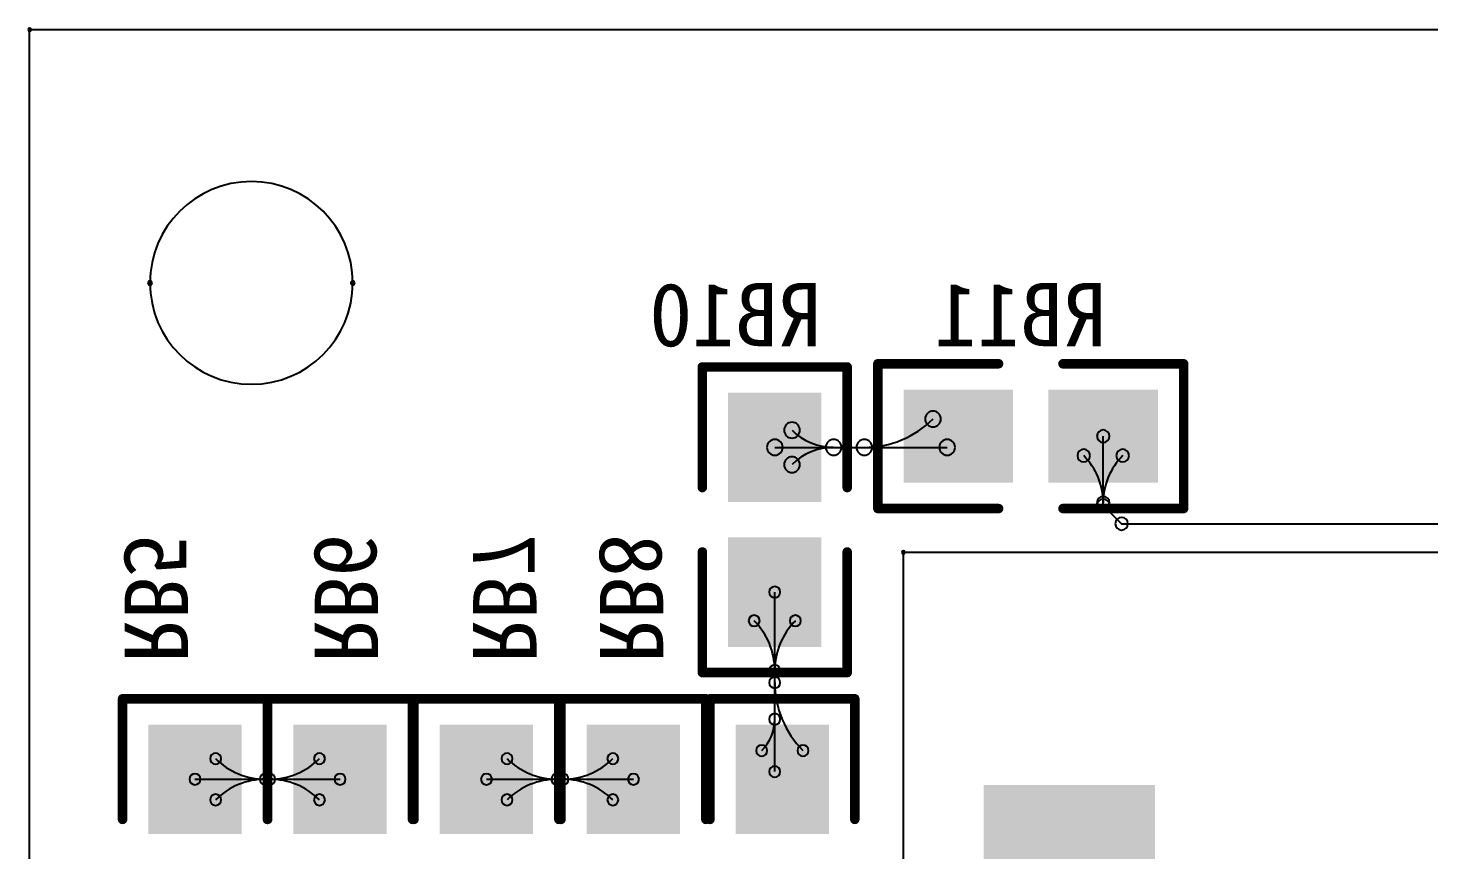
# Model space of a CAD drawing. Header units: inches. Extents: x 32166 to 66782, y 2386 to 7162.
# Drawn here: x 32666.5 to 32766, y 3035.3 to 3093.7 of the extents above; entities that cross this region are included whole.
import ezdxf

# ---------------------------------------------------------------- set-up
doc = ezdxf.new("R2010")
doc.units = ezdxf.units.IN
doc.header["$LTSCALE"] = 0.64311
doc.header["$MEASUREMENT"] = 0
for name, color, linetype in [('BOTTOMLAYER', 5, 'CONTINUOUS'), ('BOTTOMOVERLAY', 54, 'CONTINUOUS'), ('BOTTOMPASTE', 16, 'CONTINUOUS'), ('BOTTOMSOLDER', 6, 'CONTINUOUS'), ('KEEPOUTLAYER', 6, 'CONTINUOUS'), ('MULTILAYER', 9, 'CONTINUOUS')]:
    doc.layers.add(name, color=color, linetype=linetype)
doc.styles.get("Standard").update_dxf_attribs({"font": 'txt', "width": 0.8})

msp = doc.modelspace()

# ---------------------------------------------------------------- linework, layer by layer
at = {"layer": 'BOTTOMLAYER'}
for p, q in [((32742.856, 3059.746), (32742.856, 3064.664)), ((32719.533, 3063.868), (32731.773, 3063.868)), ((32742.856, 3059.746), (32744.163, 3058.44)), ((32744.163, 3058.44), (32863.386, 3058.44)), ((32719.533, 3040.828), (32719.533, 3053.581)), ((32678.358, 3040.288), (32688.663, 3040.288)), ((32699.058, 3040.288), (32709.498, 3040.288))]:
    msp.add_line(p, q, dxfattribs=at)
for centre, radius, start, end in [((32730.773, 3065.889), 0.562, 0, 180), ((32730.773, 3065.889), 0.562, 0, 180), ((32730.773, 3065.889), 0.562, 0, 180), ((32720.758, 3065.093), 0.562, 0, 180), ((32720.758, 3065.093), 0.562, 0, 180), ((32720.758, 3065.093), 0.562, 0, 180), ((32725.892, 3070.77), 6.902, 270.00004, 315.00004), ((32725.892, 3070.77), 6.902, 270.00004, 315.00004), ((32725.892, 3070.77), 6.902, 270.00004, 315.00004), ((32730.773, 3065.889), 0.562, 180, 0), ((32730.773, 3065.889), 0.562, 180, 0), ((32730.773, 3065.889), 0.562, 180, 0), ((32719.533, 3063.868), 0.562, 0, 180), ((32720.758, 3065.093), 0.562, 180, 0), ((32720.758, 3065.093), 0.562, 180, 0), ((32720.758, 3065.093), 0.562, 180, 0), ((32723.715, 3068.05), 4.183, 224.99989, 269.99989), ((32723.715, 3068.05), 4.183, 224.99989, 269.99989), ((32723.715, 3068.05), 4.183, 224.99989, 269.99989), ((32723.715, 3063.868), 0.562, 0, 180), ((32723.715, 3063.868), 0.562, 0, 180), ((32723.715, 3063.868), 0.562, 0, 180), ((32723.715, 3063.868), 0.562, 0, 180), ((32723.715, 3063.868), 0.562, 0, 180), ((32723.715, 3063.868), 0.562, 0, 180), ((32725.892, 3063.868), 0.562, 0, 180), ((32725.892, 3063.868), 0.562, 0, 180), ((32725.892, 3063.868), 0.562, 0, 180), ((32731.773, 3063.868), 0.562, 0, 180), ((32742.856, 3064.664), 0.45, 0, 180), ((32742.856, 3064.664), 0.45, 180, 0), ((32719.533, 3063.868), 0.562, 180, 0), ((32723.715, 3059.685), 4.183, 90.00011, 135.00011), ((32723.715, 3059.685), 4.183, 90.00011, 135.00011), ((32723.715, 3059.685), 4.183, 90.00011, 135.00011), ((32723.715, 3063.868), 0.562, 180, 0), ((32723.715, 3063.868), 0.562, 180, 0), ((32723.715, 3063.868), 0.562, 180, 0), ((32723.715, 3063.868), 0.562, 180, 0), ((32723.715, 3063.868), 0.562, 180, 0), ((32723.715, 3063.868), 0.562, 180, 0), ((32725.892, 3063.868), 0.562, 180, 0), ((32725.892, 3063.868), 0.562, 180, 0), ((32725.892, 3063.868), 0.562, 180, 0), ((32731.773, 3063.868), 0.562, 180, 0), ((32741.472, 3063.28), 0.45, 0, 180), ((32741.472, 3063.28), 0.45, 0, 180), ((32741.472, 3063.28), 0.45, 0, 180), ((32744.24, 3063.28), 0.45, 0, 180), ((32744.24, 3063.28), 0.45, 0, 180), ((32744.24, 3063.28), 0.45, 0, 180), ((32720.758, 3062.643), 0.562, 0, 180), ((32720.758, 3062.643), 0.562, 0, 180), ((32720.758, 3062.643), 0.562, 0, 180), ((32720.758, 3062.643), 0.562, 180, 0), ((32720.758, 3062.643), 0.562, 180, 0), ((32720.758, 3062.643), 0.562, 180, 0), ((32741.472, 3063.28), 0.45, 180, 0), ((32741.472, 3063.28), 0.45, 180, 0), ((32741.472, 3063.28), 0.45, 180, 0), ((32738.13, 3059.939), 4.726, 359.99999, 44.99999), ((32738.13, 3059.939), 4.726, 359.99999, 44.99999), ((32738.13, 3059.939), 4.726, 359.99999, 44.99999), ((32747.582, 3059.939), 4.726, 135.00001, 180.00001), ((32747.582, 3059.939), 4.726, 135.00001, 180.00001), ((32747.582, 3059.939), 4.726, 135.00001, 180.00001), ((32744.24, 3063.28), 0.45, 180, 0), ((32744.24, 3063.28), 0.45, 180, 0), ((32744.24, 3063.28), 0.45, 180, 0), ((32742.856, 3059.939), 0.45, 0, 180), ((32742.856, 3059.939), 0.45, 0, 180), ((32742.856, 3059.939), 0.45, 0, 180), ((32742.856, 3059.939), 0.45, 0, 180), ((32742.856, 3059.939), 0.45, 0, 180), ((32742.856, 3059.939), 0.45, 0, 180), ((32742.856, 3059.746), 0.45, 0, 180), ((32742.856, 3059.746), 0.45, 0, 180), ((32742.856, 3059.939), 0.45, 180, 0), ((32742.856, 3059.939), 0.45, 180, 0), ((32742.856, 3059.939), 0.45, 180, 0), ((32742.856, 3059.939), 0.45, 180, 0), ((32742.856, 3059.939), 0.45, 180, 0), ((32742.856, 3059.939), 0.45, 180, 0), ((32742.856, 3059.746), 0.45, 180, 0), ((32742.856, 3059.746), 0.45, 180, 0), ((32744.163, 3058.44), 0.45, 0, 180), ((32744.163, 3058.44), 0.45, 0, 180), ((32744.163, 3058.44), 0.45, 180, 0), ((32744.163, 3058.44), 0.45, 180, 0), ((32719.533, 3053.581), 0.394, 0, 180), ((32719.533, 3053.581), 0.394, 180, 0), ((32718.069, 3051.546), 0.394, 0, 180), ((32718.069, 3051.546), 0.394, 0, 180), ((32718.069, 3051.546), 0.394, 0, 180), ((32718.069, 3051.546), 0.394, 180, 0), ((32718.069, 3051.546), 0.394, 180, 0), ((32718.069, 3051.546), 0.394, 180, 0), ((32714.535, 3048.012), 4.997, 359.99999, 44.99999), ((32714.535, 3048.012), 4.997, 359.99999, 44.99999), ((32714.535, 3048.012), 4.997, 359.99999, 44.99999), ((32724.53, 3048.012), 4.997, 135.00001, 180.00001), ((32724.53, 3048.012), 4.997, 135.00001, 180.00001), ((32724.53, 3048.012), 4.997, 135.00001, 180.00001), ((32720.996, 3051.546), 0.394, 0, 180), ((32720.996, 3051.546), 0.394, 0, 180), ((32720.996, 3051.546), 0.394, 0, 180), ((32720.996, 3051.546), 0.394, 180, 0), ((32720.996, 3051.546), 0.394, 180, 0), ((32720.996, 3051.546), 0.394, 180, 0), ((32719.533, 3048.012), 0.394, 0, 180), ((32719.533, 3048.012), 0.394, 0, 180), ((32719.533, 3048.012), 0.394, 0, 180), ((32719.533, 3048.012), 0.394, 0, 180), ((32719.533, 3048.012), 0.394, 0, 180), ((32719.533, 3048.012), 0.394, 0, 180), ((32719.533, 3048.012), 0.394, 180, 0), ((32719.533, 3048.012), 0.394, 180, 0), ((32719.533, 3048.012), 0.394, 180, 0), ((32719.533, 3048.012), 0.394, 180, 0), ((32719.533, 3048.012), 0.394, 180, 0), ((32719.533, 3048.012), 0.394, 180, 0), ((32719.533, 3047.16), 0.394, 0, 180), ((32719.533, 3047.16), 0.394, 0, 180), ((32719.533, 3047.16), 0.394, 0, 180), ((32719.533, 3047.16), 0.394, 180, 0), ((32719.533, 3047.16), 0.394, 180, 0), ((32719.533, 3047.16), 0.394, 180, 0), ((32726.374, 3047.16), 6.841, 179.99999, 224.99999), ((32726.374, 3047.16), 6.841, 179.99999, 224.99999), ((32726.374, 3047.16), 6.841, 179.99999, 224.99999), ((32716.379, 3044.553), 3.154, 315.00003, 0.00003), ((32716.379, 3044.553), 3.154, 315.00003, 0.00003), ((32716.379, 3044.553), 3.154, 315.00003, 0.00003), ((32719.533, 3044.553), 0.394, 0, 180), ((32719.533, 3044.553), 0.394, 0, 180), ((32719.533, 3044.553), 0.394, 0, 180), ((32719.533, 3044.553), 0.394, 180, 0), ((32719.533, 3044.553), 0.394, 180, 0), ((32719.533, 3044.553), 0.394, 180, 0), ((32718.609, 3042.323), 0.394, 0, 180), ((32718.609, 3042.323), 0.394, 0, 180), ((32718.609, 3042.323), 0.394, 0, 180), ((32721.536, 3042.323), 0.394, 0, 180), ((32721.536, 3042.323), 0.394, 0, 180), ((32721.536, 3042.323), 0.394, 0, 180), ((32679.821, 3041.752), 0.394, 0, 180), ((32679.821, 3041.752), 0.394, 0, 180), ((32679.821, 3041.752), 0.394, 0, 180), ((32679.821, 3041.752), 0.394, 180, 0), ((32679.821, 3041.752), 0.394, 180, 0), ((32679.821, 3041.752), 0.394, 180, 0), ((32683.355, 3045.285), 4.997, 225.00001, 270.00001), ((32683.355, 3045.285), 4.997, 225.00001, 270.00001), ((32683.355, 3045.285), 4.997, 225.00001, 270.00001), ((32683.665, 3045.285), 4.997, 269.99999, 314.99999), ((32683.665, 3045.285), 4.997, 269.99999, 314.99999), ((32683.665, 3045.285), 4.997, 269.99999, 314.99999), ((32687.199, 3041.752), 0.394, 0, 180), ((32687.199, 3041.752), 0.394, 0, 180), ((32687.199, 3041.752), 0.394, 0, 180), ((32687.199, 3041.752), 0.394, 180, 0), ((32687.199, 3041.752), 0.394, 180, 0), ((32687.199, 3041.752), 0.394, 180, 0), ((32700.521, 3041.752), 0.394, 0, 180), ((32700.521, 3041.752), 0.394, 0, 180), ((32700.521, 3041.752), 0.394, 0, 180), ((32700.521, 3041.752), 0.394, 180, 0), ((32700.521, 3041.752), 0.394, 180, 0), ((32700.521, 3041.752), 0.394, 180, 0), ((32704.055, 3045.285), 4.997, 225.00001, 270.00001), ((32704.055, 3045.285), 4.997, 225.00001, 270.00001), ((32704.055, 3045.285), 4.997, 225.00001, 270.00001), ((32704.5, 3045.285), 4.997, 269.99999, 314.99999), ((32704.5, 3045.285), 4.997, 269.99999, 314.99999), ((32704.5, 3045.285), 4.997, 269.99999, 314.99999), ((32708.034, 3041.752), 0.394, 0, 180), ((32708.034, 3041.752), 0.394, 0, 180), ((32708.034, 3041.752), 0.394, 0, 180), ((32708.034, 3041.752), 0.394, 180, 0), ((32708.034, 3041.752), 0.394, 180, 0), ((32708.034, 3041.752), 0.394, 180, 0), ((32718.609, 3042.323), 0.394, 180, 0), ((32718.609, 3042.323), 0.394, 180, 0), ((32718.609, 3042.323), 0.394, 180, 0), ((32721.536, 3042.323), 0.394, 180, 0), ((32721.536, 3042.323), 0.394, 180, 0), ((32721.536, 3042.323), 0.394, 180, 0), ((32678.358, 3040.288), 0.394, 0, 180), ((32683.355, 3040.288), 0.394, 0, 180), ((32683.355, 3040.288), 0.394, 0, 180), ((32683.355, 3040.288), 0.394, 0, 180), ((32683.355, 3040.288), 0.394, 0, 180), ((32683.355, 3040.288), 0.394, 0, 180), ((32683.355, 3040.288), 0.394, 0, 180), ((32683.665, 3040.288), 0.394, 0, 180), ((32683.665, 3040.288), 0.394, 0, 180), ((32683.665, 3040.288), 0.394, 0, 180), ((32683.665, 3040.288), 0.394, 0, 180), ((32683.665, 3040.288), 0.394, 0, 180), ((32683.665, 3040.288), 0.394, 0, 180), ((32688.663, 3040.288), 0.394, 0, 180), ((32699.058, 3040.288), 0.394, 0, 180), ((32704.055, 3040.288), 0.394, 0, 180), ((32704.055, 3040.288), 0.394, 0, 180), ((32704.055, 3040.288), 0.394, 0, 180), ((32704.055, 3040.288), 0.394, 0, 180), ((32704.055, 3040.288), 0.394, 0, 180), ((32704.055, 3040.288), 0.394, 0, 180), ((32704.5, 3040.288), 0.394, 0, 180), ((32704.5, 3040.288), 0.394, 0, 180), ((32704.5, 3040.288), 0.394, 0, 180), ((32704.5, 3040.288), 0.394, 0, 180), ((32704.5, 3040.288), 0.394, 0, 180), ((32704.5, 3040.288), 0.394, 0, 180), ((32709.498, 3040.288), 0.394, 0, 180), ((32719.533, 3040.828), 0.394, 0, 180), ((32719.533, 3040.828), 0.394, 180, 0), ((32678.358, 3040.288), 0.394, 180, 0), ((32683.355, 3035.29), 4.997, 89.99999, 134.99999), ((32683.355, 3035.29), 4.997, 89.99999, 134.99999), ((32683.355, 3035.29), 4.997, 89.99999, 134.99999), ((32683.355, 3040.288), 0.394, 180, 0), ((32683.355, 3040.288), 0.394, 180, 0), ((32683.355, 3040.288), 0.394, 180, 0), ((32683.355, 3040.288), 0.394, 180, 0), ((32683.355, 3040.288), 0.394, 180, 0), ((32683.355, 3040.288), 0.394, 180, 0), ((32683.665, 3040.288), 0.394, 180, 0), ((32683.665, 3040.288), 0.394, 180, 0), ((32683.665, 3040.288), 0.394, 180, 0), ((32683.665, 3040.288), 0.394, 180, 0), ((32683.665, 3040.288), 0.394, 180, 0), ((32683.665, 3040.288), 0.394, 180, 0), ((32683.665, 3035.29), 4.997, 45.00001, 90.00001), ((32683.665, 3035.29), 4.997, 45.00001, 90.00001), ((32683.665, 3035.29), 4.997, 45.00001, 90.00001), ((32688.663, 3040.288), 0.394, 180, 0), ((32699.058, 3040.288), 0.394, 180, 0), ((32704.055, 3035.29), 4.997, 89.99999, 134.99999), ((32704.055, 3035.29), 4.997, 89.99999, 134.99999), ((32704.055, 3035.29), 4.997, 89.99999, 134.99999), ((32704.055, 3040.288), 0.394, 180, 0), ((32704.055, 3040.288), 0.394, 180, 0), ((32704.055, 3040.288), 0.394, 180, 0), ((32704.055, 3040.288), 0.394, 180, 0), ((32704.055, 3040.288), 0.394, 180, 0), ((32704.055, 3040.288), 0.394, 180, 0), ((32704.5, 3040.288), 0.394, 180, 0), ((32704.5, 3040.288), 0.394, 180, 0), ((32704.5, 3040.288), 0.394, 180, 0), ((32704.5, 3040.288), 0.394, 180, 0), ((32704.5, 3040.288), 0.394, 180, 0), ((32704.5, 3040.288), 0.394, 180, 0), ((32704.5, 3035.29), 4.997, 45.00001, 90.00001), ((32704.5, 3035.29), 4.997, 45.00001, 90.00001), ((32704.5, 3035.29), 4.997, 45.00001, 90.00001), ((32709.498, 3040.288), 0.394, 180, 0), ((32679.821, 3038.824), 0.394, 0, 180), ((32679.821, 3038.824), 0.394, 0, 180), ((32679.821, 3038.824), 0.394, 0, 180), ((32679.821, 3038.824), 0.394, 180, 0), ((32679.821, 3038.824), 0.394, 180, 0), ((32679.821, 3038.824), 0.394, 180, 0), ((32687.199, 3038.824), 0.394, 0, 180), ((32687.199, 3038.824), 0.394, 0, 180), ((32687.199, 3038.824), 0.394, 0, 180), ((32687.199, 3038.824), 0.394, 180, 0), ((32687.199, 3038.824), 0.394, 180, 0), ((32687.199, 3038.824), 0.394, 180, 0), ((32700.521, 3038.824), 0.394, 0, 180), ((32700.521, 3038.824), 0.394, 0, 180), ((32700.521, 3038.824), 0.394, 0, 180), ((32700.521, 3038.824), 0.394, 180, 0), ((32700.521, 3038.824), 0.394, 180, 0), ((32700.521, 3038.824), 0.394, 180, 0), ((32708.034, 3038.824), 0.394, 0, 180), ((32708.034, 3038.824), 0.394, 0, 180), ((32708.034, 3038.824), 0.394, 0, 180), ((32708.034, 3038.824), 0.394, 180, 0), ((32708.034, 3038.824), 0.394, 180, 0), ((32708.034, 3038.824), 0.394, 180, 0)]:
    msp.add_arc(centre, radius, start, end, dxfattribs=at)
for points in [[(32735.998, 3067.522), (32729.14, 3067.522), (32735.998, 3061.807), (32729.14, 3061.807)], [(32746.285, 3067.522), (32739.427, 3067.522), (32746.285, 3061.807), (32739.427, 3061.807)], [(32716.675, 3067.297), (32716.675, 3060.439), (32722.39, 3067.297), (32722.39, 3060.439)], [(32716.675, 3057.01), (32716.675, 3050.152), (32722.39, 3057.01), (32722.39, 3050.152)], [(32681.215, 3036.859), (32681.215, 3043.717), (32675.5, 3036.859), (32675.5, 3043.717)], [(32685.805, 3043.717), (32685.805, 3036.859), (32691.52, 3043.717), (32691.52, 3036.859)], [(32696.2, 3043.717), (32696.2, 3036.859), (32701.915, 3043.717), (32701.915, 3036.859)], [(32712.355, 3036.859), (32712.355, 3043.717), (32706.64, 3036.859), (32706.64, 3043.717)], [(32722.93, 3036.859), (32722.93, 3043.717), (32717.215, 3036.859), (32717.215, 3043.717)], [(32734.818, 3039.411), (32734.818, 3013.311), (32746.068, 3039.411), (32746.068, 3013.311)]]:
    msp.add_solid(points, dxfattribs=at)
at = {"layer": 'BOTTOMOVERLAY', "const_width": 0.675}
for points in [[(32714.389, 3069.583), (32714.389, 3061.01)], [(32724.676, 3069.583), (32714.389, 3069.583)], [(32724.676, 3069.583), (32724.676, 3061.01)], [(32726.854, 3069.808), (32735.427, 3069.808)], [(32726.854, 3069.808), (32726.854, 3059.521)], [(32739.999, 3069.808), (32748.571, 3069.808)], [(32748.571, 3069.808), (32748.571, 3059.521)], [(32726.854, 3059.521), (32735.427, 3059.521)], [(32739.999, 3059.521), (32748.571, 3059.521)], [(32714.389, 3056.438), (32714.389, 3047.866)], [(32724.676, 3056.438), (32724.676, 3047.866)], [(32724.676, 3047.866), (32714.389, 3047.866)], [(32673.214, 3037.43), (32673.214, 3046.003)], [(32673.214, 3046.003), (32683.501, 3046.003)], [(32683.501, 3037.43), (32683.501, 3046.003)], [(32683.519, 3037.43), (32683.519, 3046.003)], [(32683.519, 3046.003), (32693.806, 3046.003)], [(32693.806, 3037.43), (32693.806, 3046.003)], [(32693.914, 3046.003), (32693.914, 3037.43)], [(32704.201, 3046.003), (32693.914, 3046.003)], [(32704.201, 3046.003), (32704.201, 3037.43)], [(32704.354, 3037.43), (32704.354, 3046.003)], [(32704.354, 3046.003), (32714.641, 3046.003)], [(32714.641, 3037.43), (32714.641, 3046.003)], [(32714.929, 3037.43), (32714.929, 3046.003)], [(32714.929, 3046.003), (32725.216, 3046.003)], [(32725.216, 3037.43), (32725.216, 3046.003)]]:
    msp.add_lwpolyline(points, dxfattribs=at)
at = {"layer": 'BOTTOMOVERLAY', "const_width": 0.337}
for points in [[(32714.389, 3069.752, 1), (32714.389, 3069.414, 1)], [(32714.389, 3069.752, 1), (32714.389, 3069.414, 1)], [(32724.676, 3069.752, 1), (32724.676, 3069.414, 1)], [(32724.676, 3069.752, 1), (32724.676, 3069.414, 1)], [(32727.023, 3069.808, 1), (32726.686, 3069.808, 1)], [(32727.023, 3069.808, 1), (32726.686, 3069.808, 1)], [(32735.596, 3069.808, 1), (32735.258, 3069.808, 1)], [(32740.168, 3069.808, 1), (32739.83, 3069.808, 1)], [(32748.74, 3069.808, 1), (32748.403, 3069.808, 1)], [(32748.74, 3069.808, 1), (32748.403, 3069.808, 1)], [(32714.389, 3061.179, 1), (32714.389, 3060.842, 1)], [(32724.676, 3061.179, 1), (32724.676, 3060.842, 1)], [(32727.023, 3059.521, 1), (32726.686, 3059.521, 1)], [(32727.023, 3059.521, 1), (32726.686, 3059.521, 1)], [(32735.596, 3059.521, 1), (32735.258, 3059.521, 1)], [(32740.168, 3059.521, 1), (32739.83, 3059.521, 1)], [(32748.74, 3059.521, 1), (32748.403, 3059.521, 1)], [(32748.74, 3059.521, 1), (32748.403, 3059.521, 1)], [(32714.389, 3056.607, 1), (32714.389, 3056.27, 1)], [(32724.676, 3056.607, 1), (32724.676, 3056.27, 1)], [(32714.389, 3048.035, 1), (32714.389, 3047.697, 1)], [(32714.389, 3048.035, 1), (32714.389, 3047.697, 1)], [(32724.676, 3048.035, 1), (32724.676, 3047.697, 1)], [(32724.676, 3048.035, 1), (32724.676, 3047.697, 1)], [(32673.214, 3045.834, 1), (32673.214, 3046.172, 1)], [(32673.214, 3045.834, 1), (32673.214, 3046.172, 1)], [(32683.501, 3045.834, 1), (32683.501, 3046.172, 1)], [(32683.501, 3045.834, 1), (32683.501, 3046.172, 1)], [(32683.519, 3046.172, 1), (32683.519, 3045.834, 1)], [(32683.519, 3046.172, 1), (32683.519, 3045.834, 1)], [(32693.806, 3046.172, 1), (32693.806, 3045.834, 1)], [(32693.806, 3046.172, 1), (32693.806, 3045.834, 1)], [(32693.914, 3046.172, 1), (32693.914, 3045.834, 1)], [(32693.914, 3046.172, 1), (32693.914, 3045.834, 1)], [(32704.201, 3046.172, 1), (32704.201, 3045.834, 1)], [(32704.201, 3046.172, 1), (32704.201, 3045.834, 1)], [(32704.354, 3045.834, 1), (32704.354, 3046.172, 1)], [(32704.354, 3045.834, 1), (32704.354, 3046.172, 1)], [(32714.641, 3045.834, 1), (32714.641, 3046.172, 1)], [(32714.641, 3045.834, 1), (32714.641, 3046.172, 1)], [(32714.929, 3045.834, 1), (32714.929, 3046.172, 1)], [(32714.929, 3045.834, 1), (32714.929, 3046.172, 1)], [(32725.216, 3045.834, 1), (32725.216, 3046.172, 1)], [(32725.216, 3045.834, 1), (32725.216, 3046.172, 1)], [(32673.214, 3037.262, 1), (32673.214, 3037.599, 1)], [(32683.501, 3037.262, 1), (32683.501, 3037.599, 1)], [(32683.519, 3037.599, 1), (32683.519, 3037.262, 1)], [(32693.806, 3037.599, 1), (32693.806, 3037.262, 1)], [(32693.914, 3037.599, 1), (32693.914, 3037.262, 1)], [(32704.201, 3037.599, 1), (32704.201, 3037.262, 1)], [(32704.354, 3037.262, 1), (32704.354, 3037.599, 1)], [(32714.641, 3037.262, 1), (32714.641, 3037.599, 1)], [(32714.929, 3037.262, 1), (32714.929, 3037.599, 1)], [(32725.216, 3037.262, 1), (32725.216, 3037.599, 1)]]:
    msp.add_lwpolyline(points, format="xyb", close=True, dxfattribs=at)
at = {"layer": 'BOTTOMPASTE'}
for points in [[(32735.998, 3067.522), (32729.14, 3067.522), (32735.998, 3061.807), (32729.14, 3061.807)], [(32746.285, 3067.522), (32739.427, 3067.522), (32746.285, 3061.807), (32739.427, 3061.807)], [(32716.675, 3067.297), (32716.675, 3060.439), (32722.39, 3067.297), (32722.39, 3060.439)], [(32716.675, 3057.01), (32716.675, 3050.152), (32722.39, 3057.01), (32722.39, 3050.152)], [(32681.215, 3036.859), (32681.215, 3043.717), (32675.5, 3036.859), (32675.5, 3043.717)], [(32685.805, 3043.717), (32685.805, 3036.859), (32691.52, 3043.717), (32691.52, 3036.859)], [(32696.2, 3043.717), (32696.2, 3036.859), (32701.915, 3043.717), (32701.915, 3036.859)], [(32712.355, 3036.859), (32712.355, 3043.717), (32706.64, 3036.859), (32706.64, 3043.717)], [(32722.93, 3036.859), (32722.93, 3043.717), (32717.215, 3036.859), (32717.215, 3043.717)]]:
    msp.add_solid(points, dxfattribs=at)
at = {"layer": 'BOTTOMSOLDER'}
for points in [[(32716.218, 3067.754), (32716.218, 3059.982), (32722.847, 3067.754), (32722.847, 3059.982)], [(32736.455, 3067.979), (32728.683, 3067.979), (32736.455, 3061.35), (32728.683, 3061.35)], [(32746.742, 3067.979), (32738.97, 3067.979), (32746.742, 3061.35), (32738.97, 3061.35)], [(32716.218, 3057.467), (32716.218, 3049.695), (32722.847, 3057.467), (32722.847, 3049.695)], [(32681.672, 3036.402), (32681.672, 3044.174), (32675.043, 3036.402), (32675.043, 3044.174)], [(32685.348, 3044.174), (32685.348, 3036.402), (32691.977, 3044.174), (32691.977, 3036.402)], [(32695.743, 3044.174), (32695.743, 3036.402), (32702.372, 3044.174), (32702.372, 3036.402)], [(32712.812, 3036.402), (32712.812, 3044.174), (32706.183, 3036.402), (32706.183, 3044.174)], [(32723.387, 3036.402), (32723.387, 3044.174), (32716.758, 3036.402), (32716.758, 3044.174)], [(32734.36, 3039.868), (32734.36, 3012.854), (32746.525, 3039.868), (32746.525, 3012.854)]]:
    msp.add_solid(points, dxfattribs=at)
at = {"layer": 'KEEPOUTLAYER'}
for p, q in [((32666.613, 3093.554), (34174.114, 3093.554)), ((32666.613, 2886.554), (32666.613, 3093.554)), ((32728.665, 3056.415), (32857.095, 3056.415)), ((32728.665, 2980.452), (32728.665, 3056.415))]:
    msp.add_line(p, q, dxfattribs=at)
for centre, radius, start, end in [((32666.613, 3093.554), 0.112, 0, 180), ((32666.613, 3093.554), 0.112, 0, 180), ((32666.613, 3093.554), 0.112, 180, 0), ((32666.613, 3093.554), 0.112, 180, 0), ((32682.363, 3075.554), 7.2, 0, 180), ((32675.163, 3075.554), 0.143, 0, 180), ((32675.163, 3075.554), 0.143, 180, 0), ((32682.363, 3075.554), 7.2, 180, 0), ((32689.563, 3075.554), 0.143, 0, 180), ((32689.563, 3075.554), 0.143, 180, 0), ((32728.665, 3056.415), 0.112, 0, 180), ((32728.665, 3056.415), 0.112, 0, 180), ((32728.665, 3056.415), 0.112, 180, 0), ((32728.665, 3056.415), 0.112, 180, 0)]:
    msp.add_arc(centre, radius, start, end, dxfattribs=at)
at = {"layer": 'MULTILAYER'}
msp.add_solid([(32734.818, 3039.411), (32734.818, 3013.311), (32746.068, 3039.411), (32746.068, 3013.311)], dxfattribs=at)

# ---------------------------------------------------------------- texts
at = {"layer": 'BOTTOMOVERLAY', "text_generation_flag": 2}
for s, rotation, p in [('RB10', 360, (32722.863, 3071.054)), ('RB11', 360, (32743.113, 3071.054)), ('RB5', 270, (32673.363, 3048.554)), ('RB6', 270, (32686.863, 3048.554)), ('RB7', 270, (32698.113, 3048.554)), ('RB8', 270, (32707.113, 3048.554))]:
    msp.add_text(s, height=4.5, rotation=rotation, dxfattribs=at).set_placement(p)

doc.saveas('drawing.dxf')
